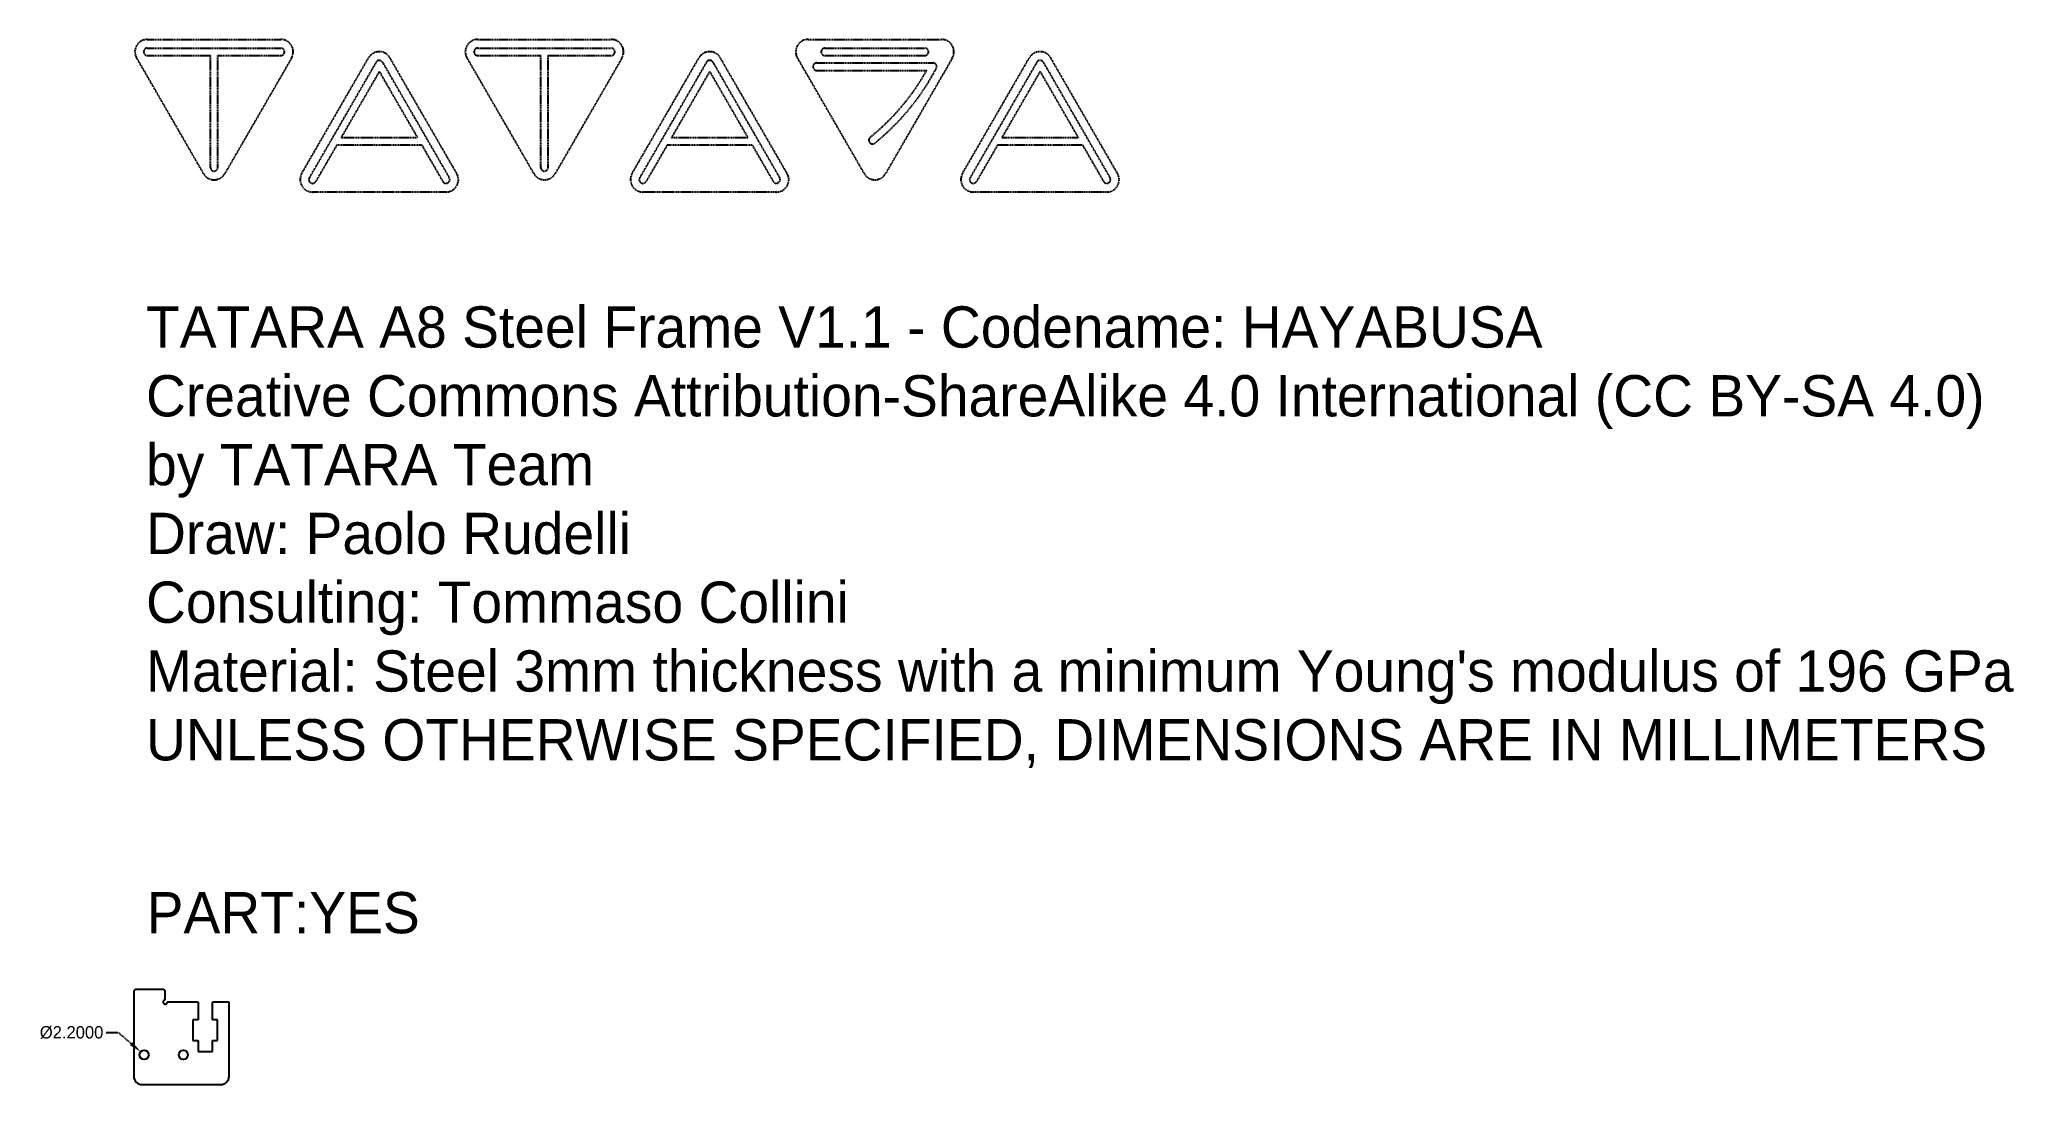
# Model space of a CAD drawing. Header units: inches. Extents: x -34 to 444, y -12 to 242.
import ezdxf

# ---------------------------------------------------------------- set-up
doc = ezdxf.new("R2010")
doc.units = ezdxf.units.IN
doc.header["$MEASUREMENT"] = 0
doc.linetypes.add('HIDDEN', pattern=[0.15, 0.1, -0.05])
doc.layers.get('Defpoints').update_dxf_attribs({"linetype": 'CONTINUOUS'})
for name, color, linetype in [('NOTE', 3, 'CONTINUOUS'), ('QUOTE', 6, 'HIDDEN'), ('TATARA LOGO', 2, 'HIDDEN'), ('VISIBLE', 7, 'CONTINUOUS')]:
    doc.layers.add(name, color=color, linetype=linetype)
doc.dimstyles.get("Standard").update_dxf_attribs({"dimtxt": 0.18, "dimasz": 0.18, "dimexe": 0.18, "dimexo": 0.0625, "dimgap": 0.09, "dimtad": 0, "dimtih": 1, "dimtoh": 1, "dimdec": 4, "dimzin": 0, "dimdsep": 46, "dimtxsty": 'Standard', "dimcen": 0.09, "dimadec": 0, "dimazin": 0, "dimtfac": 1, "dimtdec": 4, "dimtofl": 0, "dimtmove": 0, "dimatfit": 3, "dimfxl": 1, "dimtolj": 1, "dimtzin": 0, "dimarcsym": 0})

# ---------------------------------------------------------------- blocks, each defined once
blk = doc.blocks.new('*D3')
at = {"layer": 'Defpoints', "color": 0}
for p in [(-9.86, -3.6), (-8.19, -5.04)]:
    blk.add_point(p, dxfattribs=at)
at = {"layer": 'QUOTE', "color": 0, "lineweight": -2}
for p, q in [((-18.26, 1.09), (-15.26, 1.09)), ((-15.26, 1.09), (-12.13, -1.63))]:
    blk.add_line(p, q, dxfattribs=at)
at = {"layer": 'QUOTE', "color": 0}
blk.add_solid([(-12.45, -2.01), (-11.8, -1.26), (-9.86, -3.6)], dxfattribs=at)
at = {"layer": 'QUOTE', "color": 0, "insert": (-26.6, 1.09), "char_height": 3, "attachment_point": 5}
blk.add_mtext('\\A1;%%c2.2000', dxfattribs=at)

msp = doc.modelspace()

# ---------------------------------------------------------------- linework, layer by layer
at = {"layer": 'TATARA LOGO'}
for p, q in [((-8.26054, 241.70506), (24.07107, 241.70506)), ((-8.26054, 239.60506), (24.07107, 239.60506)), ((71.73946, 241.70506), (104.07107, 241.70506)), ((71.73946, 239.60506), (104.07107, 239.60506)), ((151.73946, 241.70506), (184.07107, 241.70506)), ((155.79546, 239.60506), (180.01507, 239.60506)), ((-10.85862, 237.20506), (5.30719, 209.20506)), ((-8.26054, 237.80506), (7.00527, 237.80506)), ((7.00527, 210.70506), (7.00527, 237.80506)), ((8.80527, 237.80506), (24.07107, 237.80506)), ((8.80527, 210.70506), (8.80527, 237.80506)), ((26.66915, 237.20506), (10.50334, 209.20506)), ((29.14138, 209.23839), (45.30719, 237.23839)), ((47.12585, 236.18839), (30.96004, 208.18839)), ((48.68469, 236.18839), (64.8505, 208.18839)), ((66.66915, 209.23839), (50.50334, 237.23839)), ((69.14138, 237.20506), (85.30719, 209.20506)), ((71.73946, 237.80506), (87.00527, 237.80506)), ((87.00527, 210.70506), (87.00527, 237.80506)), ((88.80527, 210.70506), (88.80527, 237.80506)), ((88.80527, 237.80506), (104.07107, 237.80506)), ((106.66915, 237.20506), (90.50334, 209.20506)), ((109.14138, 209.23839), (125.30719, 237.23839)), ((127.12585, 236.18839), (110.96004, 208.18839)), ((128.68469, 236.18839), (144.8505, 208.18839)), ((146.66915, 209.23839), (130.50334, 237.23839)), ((149.14138, 237.20506), (165.30719, 209.20506)), ((153.81792, 236.00506), (181.99261, 236.00506)), ((155.79546, 237.80506), (180.01507, 237.80506)), ((186.66915, 237.20506), (170.50334, 209.20506)), ((189.14138, 209.23839), (205.30719, 237.23839)), ((207.12585, 236.18839), (190.96004, 208.18839)), ((208.68469, 236.18839), (224.8505, 208.18839)), ((226.66915, 209.23839), (210.50334, 237.23839)), ((47.90527, 233.93839), (38.68691, 217.97172)), ((47.90527, 233.93839), (57.12363, 217.97172)), ((127.90527, 233.93839), (118.68691, 217.97172)), ((127.90527, 233.93839), (137.12363, 217.97172)), ((153.81792, 234.20506), (180.47687, 234.20506)), ((207.90527, 233.93839), (198.68691, 217.97172)), ((207.90527, 233.93839), (217.12363, 217.97172)), ((37.64768, 216.17172), (32.51887, 207.28838)), ((37.64768, 216.17172), (58.16286, 216.17172)), ((38.68691, 217.97172), (57.12363, 217.97172)), ((58.16286, 216.17172), (63.29165, 207.28839)), ((117.64768, 216.17172), (112.51887, 207.28838)), ((117.64768, 216.17172), (138.16286, 216.17172)), ((118.68691, 217.97172), (137.12363, 217.97172)), ((138.16286, 216.17172), (143.29165, 207.28839)), ((197.64768, 216.17172), (192.51887, 207.28838)), ((197.64768, 216.17172), (218.16286, 216.17172)), ((198.68691, 217.97172), (217.12363, 217.97172)), ((218.16286, 216.17172), (223.29165, 207.28839)), ((64.07108, 204.73839), (31.73946, 204.73839)), ((144.07108, 204.73839), (111.73946, 204.73839)), ((224.07108, 204.73839), (191.73946, 204.73839))]:
    msp.add_line(p, q, dxfattribs=at)
for centre, radius, start, end in [((-8.26054, 238.70506), 3, 90, 210), ((-8.26054, 238.70506), 0.9, 90, 270), ((24.07107, 238.70506), 3, 330, 90), ((24.07107, 238.70506), 0.9, 270, 90), ((71.73946, 238.70506), 3, 90, 210), ((71.73946, 238.70506), 0.9, 90, 270), ((104.07107, 238.70506), 3, 330, 90), ((104.07107, 238.70506), 0.9, 270, 90), ((104.07107, 238.70506), 0.9, 270, 90), ((151.73946, 238.70506), 3, 90, 210), ((155.79546, 238.70506), 0.9, 90, 270), ((180.01507, 238.70506), 0.9, 270, 90), ((184.07107, 238.70506), 3, 330, 90), ((47.90527, 235.73839), 3, 30, 150), ((47.90527, 235.73839), 0.9, 30, 149.9999972), ((127.90527, 235.73839), 3, 30, 150), ((127.90527, 235.73839), 0.9, 30, 149.9999972), ((153.81792, 235.10506), 0.9, 90, 270), ((131.50106, 261.73859), 57.98474, 308.8897527, 332.1550619), ((181.99261, 235.10506), 0.9, 329.9999988, 90), ((207.90527, 235.73839), 3, 30, 150), ((207.90527, 235.73839), 0.9, 30, 149.9999972), ((131.50106, 261.73859), 56.18474, 308.8897527, 330.6559013), ((167.34023, 217.30636), 0.9, 128.8897527, 308.8897527), ((7.90527, 210.70506), 0.9, 180, 0), ((87.90527, 210.70506), 0.9, 180, 0), ((7.90527, 210.70506), 3, 210, 330), ((31.73946, 207.73839), 3, 150, 270), ((31.73946, 207.73839), 0.9, 149.9999972, 329.9991008), ((64.07108, 207.73839), 0.9, 210, 30), ((64.07108, 207.73839), 3, 270, 30), ((87.90527, 210.70506), 3, 210, 330), ((111.73946, 207.73839), 3, 150, 270), ((111.73946, 207.73839), 0.9, 149.9999972, 329.9991008), ((144.07108, 207.73839), 0.9, 210, 30), ((144.07108, 207.73839), 3, 270, 30), ((167.90527, 210.70506), 3, 210, 330), ((191.73946, 207.73839), 3, 150, 270), ((191.73946, 207.73839), 0.9, 149.9999972, 329.9991008), ((224.07108, 207.73839), 0.9, 210, 30), ((224.07108, 207.73839), 3, 270, 30)]:
    msp.add_arc(centre, radius, start, end, dxfattribs=at)
at = {"layer": 'VISIBLE'}
for p, q in [((-11.5263, 10.98074), (-11.5263, -9.51926)), ((-4.4263, 11.48074), (-11.0263, 11.48074)), ((-3.9263, 8.98074), (-3.9263, 10.98074)), ((4.0237, 8.48074), (-3.4263, 8.48074)), ((4.0237, 8.48074), (4.0237, 4.18074)), ((11.5237, 8.48074), (7.5237, 8.48074)), ((7.5237, 4.18074), (7.5237, 8.48074)), ((11.5237, -9.51926), (11.5237, 8.48074)), ((2.7737, 4.18074), (2.7737, -0.81926)), ((4.0237, 4.18074), (2.7737, 4.18074)), ((8.7737, 4.18074), (7.5237, 4.18074)), ((8.7737, -0.81926), (8.7737, 4.18074)), ((2.7737, -0.81926), (4.0237, -0.81926)), ((4.0237, -0.81926), (4.0237, -3.51926)), ((4.0237, -3.51926), (7.5237, -3.51926)), ((7.5237, -0.81926), (8.7737, -0.81926)), ((7.5237, -3.51926), (7.5237, -0.81926)), ((-9.5263, -11.51926), (9.5237, -11.51926))]:
    msp.add_line(p, q, dxfattribs=at)
for centre in [(-9.0263, -4.31926), (0.4737, -4.31926)]:
    msp.add_circle(centre, 1.1, dxfattribs=at)
for centre, radius, start, end in [((-11.0263, 10.98074), 0.5, 90, 180), ((-4.4263, 10.98074), 0.5, 0, 90), ((-3.9263, 8.48074), 0.5, 90, 0), ((-9.5263, -9.51926), 2, 180, 270), ((9.5237, -9.51926), 2, 270, 0)]:
    msp.add_arc(centre, radius, start, end, dxfattribs=at)

# ---------------------------------------------------------------- texts
at = {"layer": 'NOTE', "char_height": 10, "width": 1231.3748319, "attachment_point": 1}
for s, insert in [("{\\pxsm1;TATARA A8 Steel Frame V1.1 - Codename: HAYABUSA\\PCreative Commons Attribution-ShareAlike 4.0 International (CC BY-SA 4.0)\\Pby TATARA Team\\PDraw: Paolo Rudelli\\PConsulting: Tommaso Collini\\P\\pql;Material: Steel 3mm thickness with a minimum Young's modulus of 196 GPa\\P\\pq*;UNLESS OTHERWISE SPECIFIED, DIMENSIONS ARE IN MILLIMETERS}", (-8.57289, 177.0365)), ('{\\pxsm1;PART:YES}', (-8.42292, 35.12934))]:
    msp.add_mtext(s, dxfattribs=dict(at, insert=insert))

# ---------------------------------------------------------------- dimensions: what is measured, and where the dimension line sits
at = {"layer": 'QUOTE'}
dim = msp.add_diameter_dim_2p(p1=(-8.19494, -5.03957), p2=(-9.85766, -3.59896), dimstyle='Standard', override={"dimtxt": 3, "dimasz": 3, "dimtmove": 0}, dxfattribs=at)
dim.commit()
dim.dimension.update_dxf_attribs({"geometry": '*D3', "text_midpoint": (-26.60445, 1.08558), "dimtype": 163})

doc.saveas('drawing.dxf')
